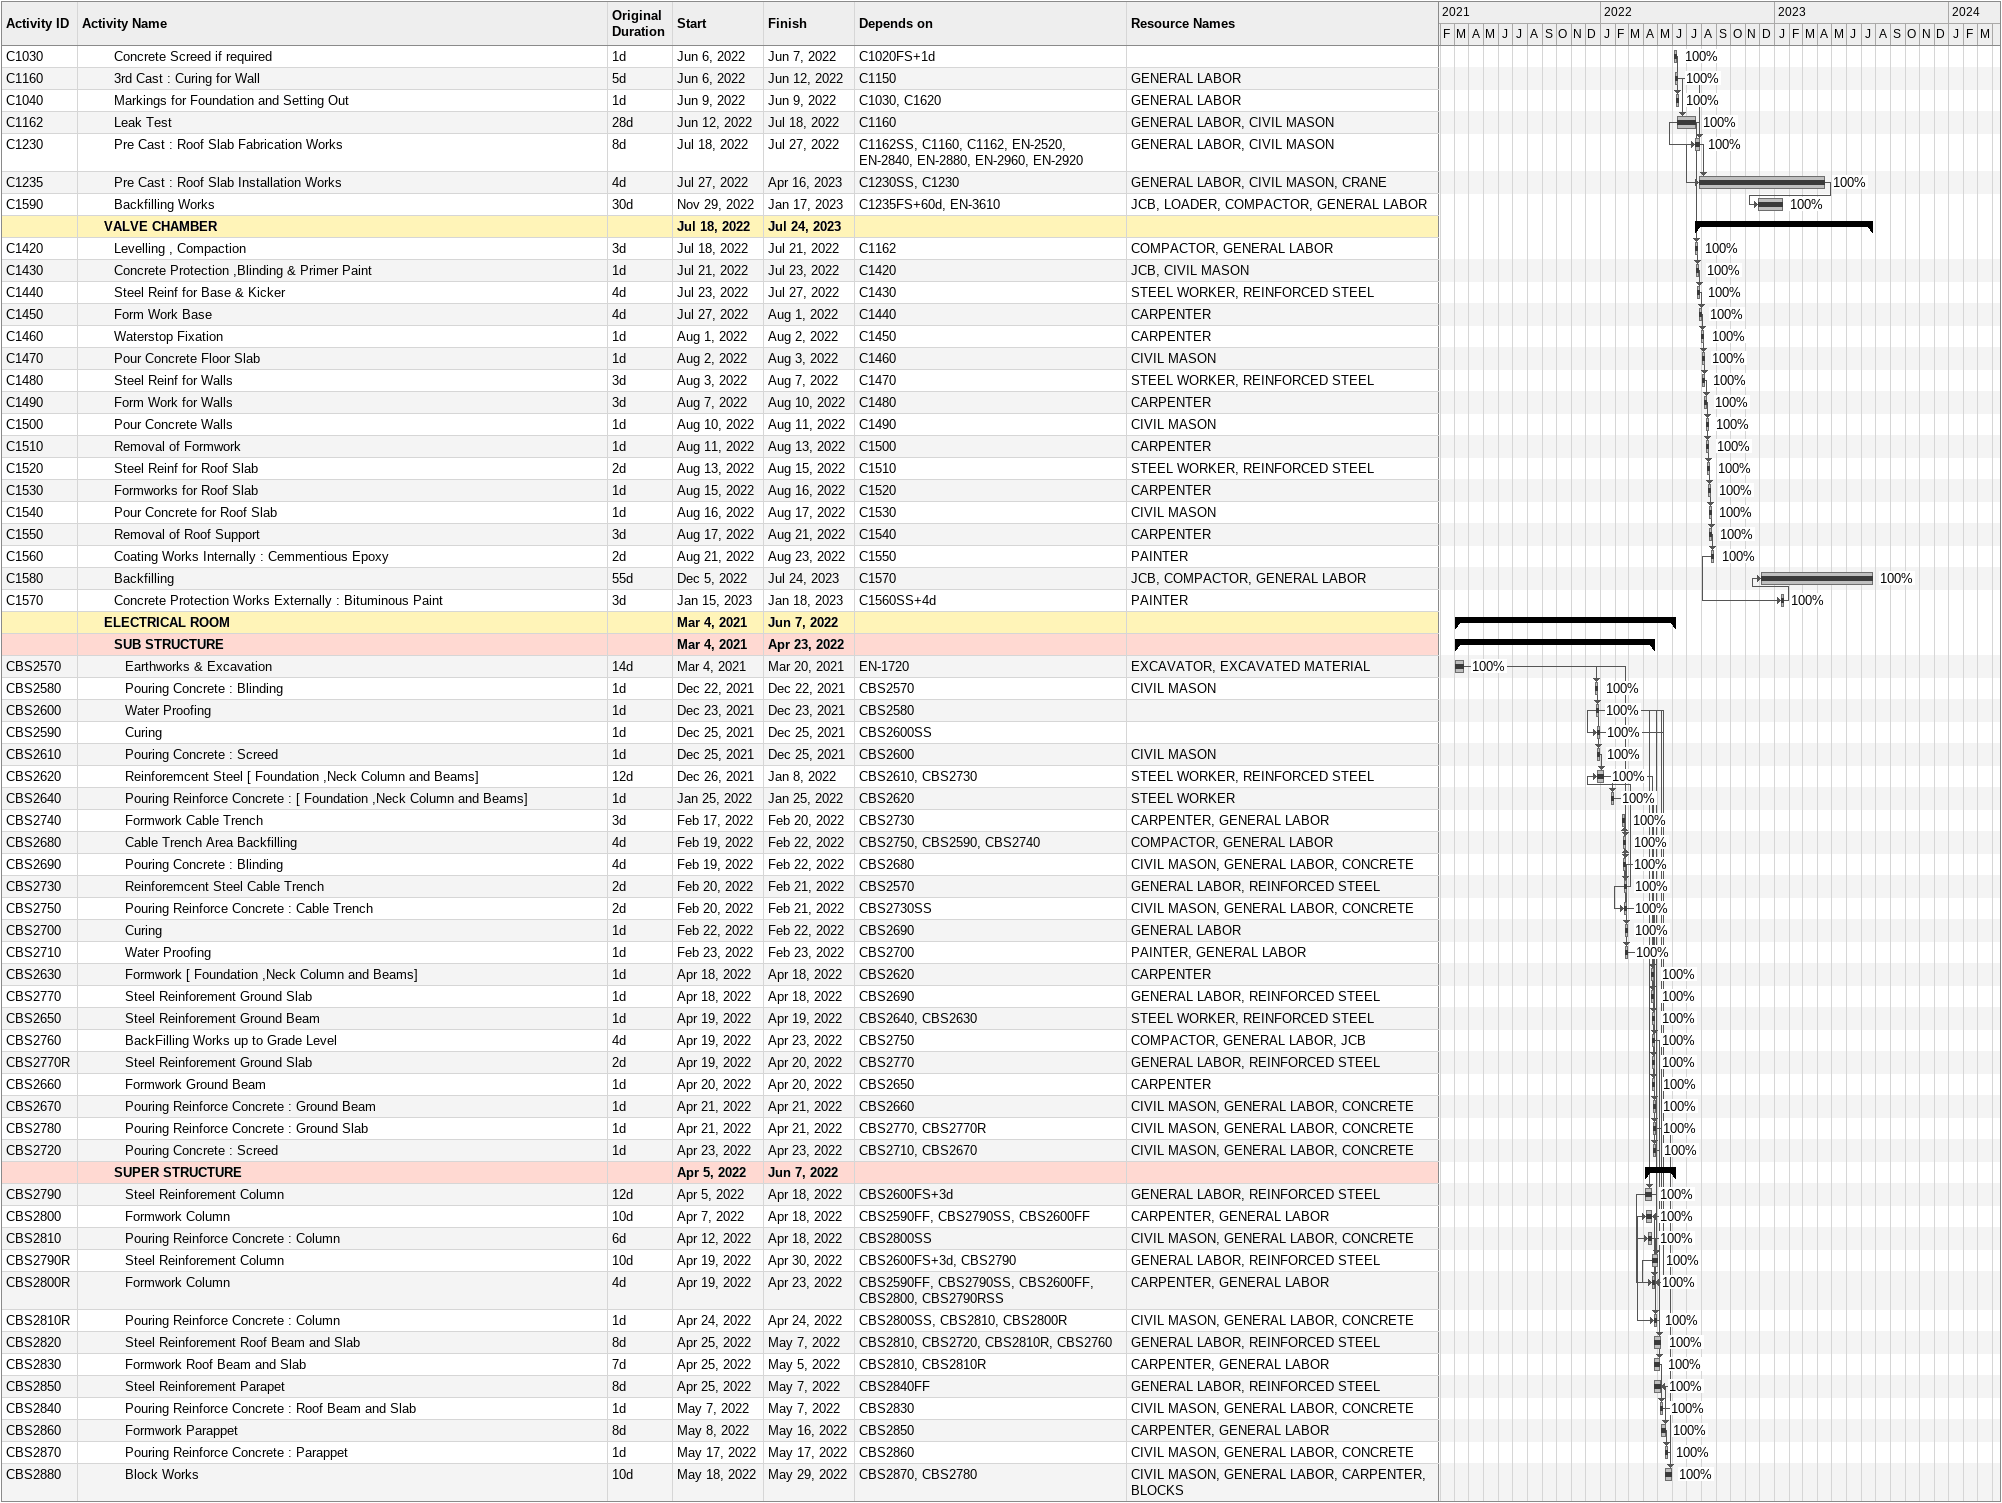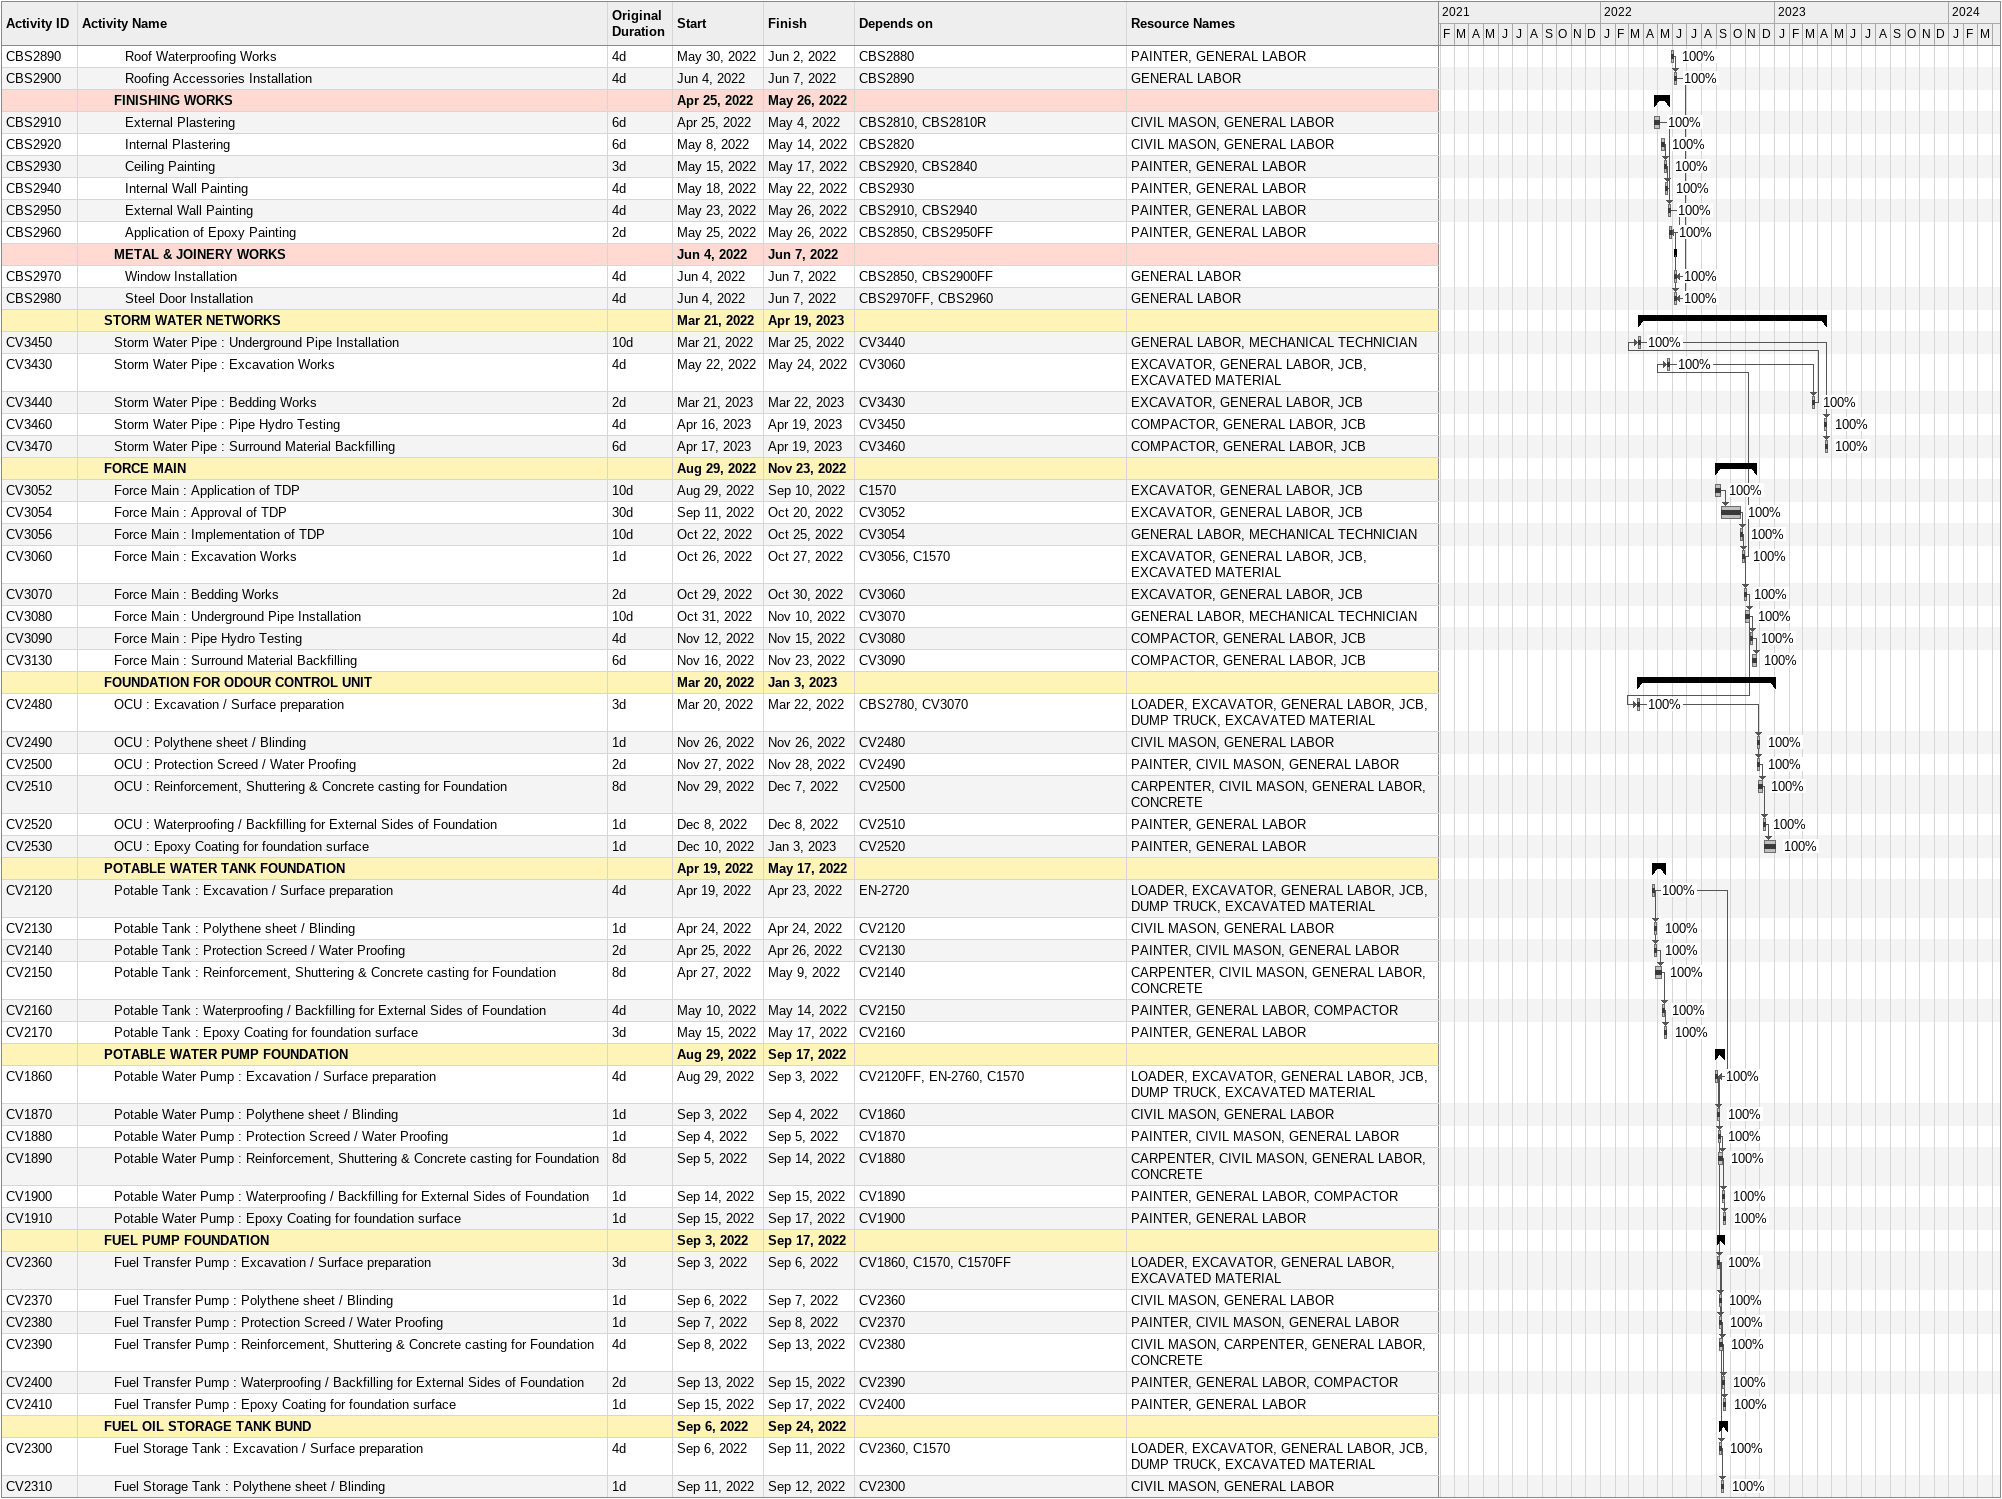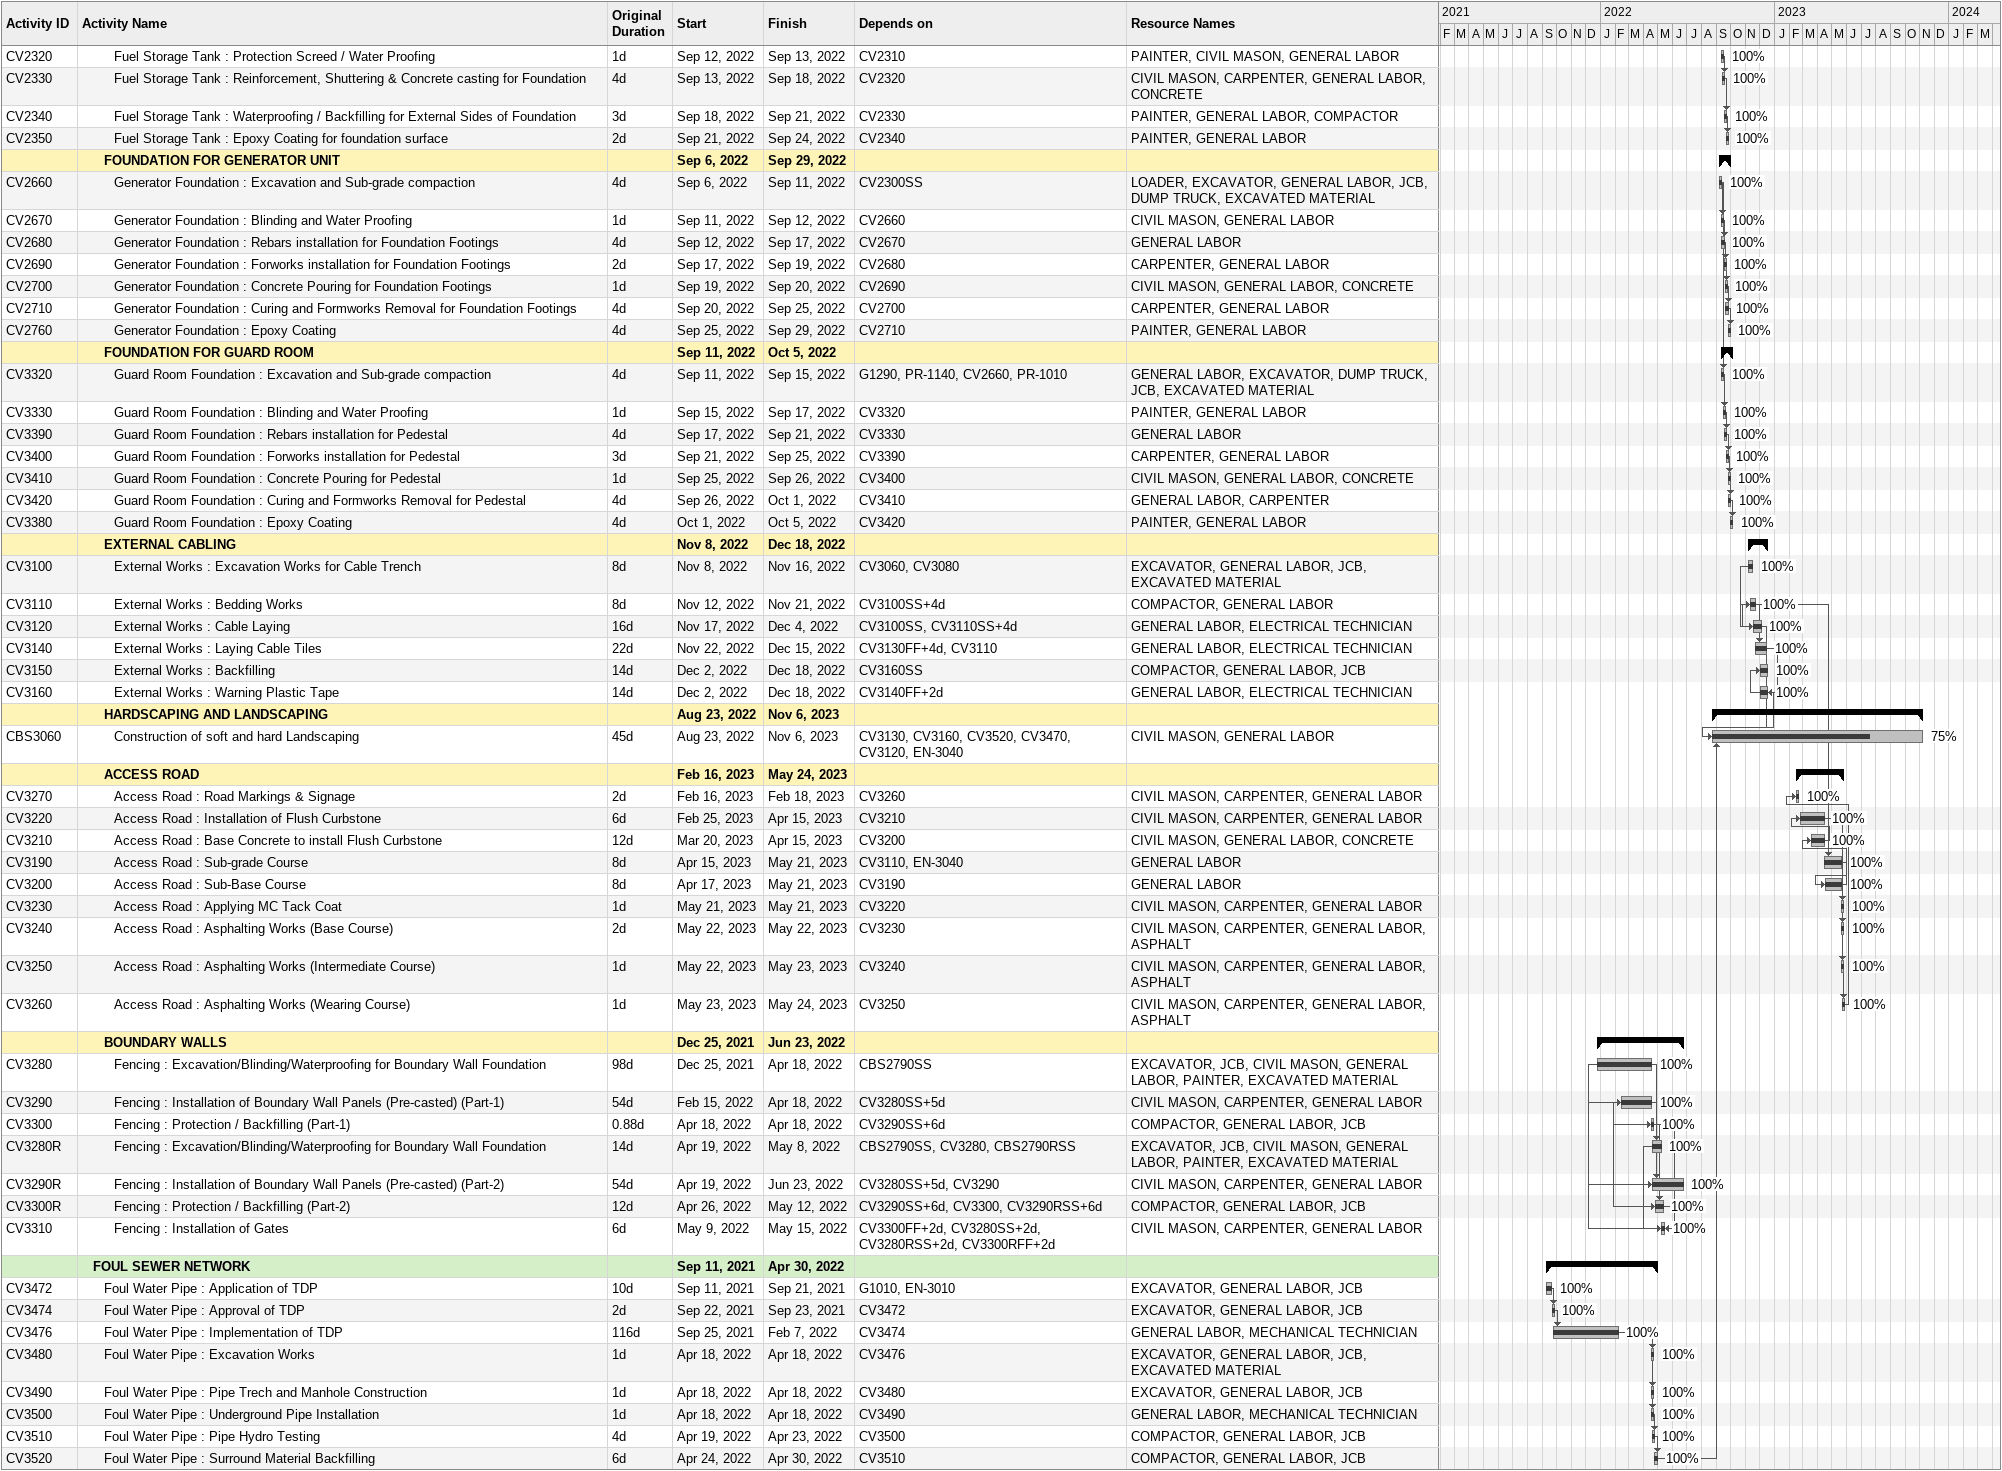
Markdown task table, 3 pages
| ID | Level | Task | Original duration | Start | Finish | Predecessors | Resources | % complete |
|---|---|---|---|---|---|---|---|---|
| C1030 | 4 | Concrete Screed if required | 1d | 2022-06-06 | 2022-06-07 | C1020FS+1d |  | 100 |
| C1160 | 4 | 3rd Cast : Curing for Wall | 5d | 2022-06-06 | 2022-06-12 | C1150 | GENERAL LABOR | 100 |
| C1040 | 4 | Markings for Foundation and Setting Out | 1d | 2022-06-09 | 2022-06-09 | C1030, C1620 | GENERAL LABOR | 100 |
| C1162 | 4 | Leak Test | 28d | 2022-06-12 | 2022-07-18 | C1160 | GENERAL LABOR, CIVIL MASON | 100 |
| C1230 | 4 | Pre Cast : Roof Slab Fabrication Works | 8d | 2022-07-18 | 2022-07-27 | C1162SS, C1160, C1162, EN-2520, EN-2840, EN-2880, EN-2960, EN-2920 | GENERAL LABOR, CIVIL MASON | 100 |
| C1235 | 4 | Pre Cast : Roof Slab Installation Works | 4d | 2022-07-27 | 2023-04-16 | C1230SS, C1230 | GENERAL LABOR, CIVIL MASON, CRANE | 100 |
| C1590 | 4 | Backfilling Works | 30d | 2022-11-29 | 2023-01-17 | C1235FS+60d, EN-3610 | JCB, LOADER, COMPACTOR, GENERAL LABOR | 100 |
|  | 3 | **VALVE CHAMBER** |  | 2022-07-18 | 2023-07-24 |  |  |  |
| C1420 | 4 | Levelling , Compaction | 3d | 2022-07-18 | 2022-07-21 | C1162 | COMPACTOR, GENERAL LABOR | 100 |
| C1430 | 4 | Concrete Protection ,Blinding & Primer Paint | 1d | 2022-07-21 | 2022-07-23 | C1420 | JCB, CIVIL MASON | 100 |
| C1440 | 4 | Steel Reinf for Base & Kicker | 4d | 2022-07-23 | 2022-07-27 | C1430 | STEEL WORKER, REINFORCED STEEL | 100 |
| C1450 | 4 | Form Work Base | 4d | 2022-07-27 | 2022-08-01 | C1440 | CARPENTER | 100 |
| C1460 | 4 | Waterstop Fixation | 1d | 2022-08-01 | 2022-08-02 | C1450 | CARPENTER | 100 |
| C1470 | 4 | Pour Concrete Floor Slab | 1d | 2022-08-02 | 2022-08-03 | C1460 | CIVIL MASON | 100 |
| C1480 | 4 | Steel Reinf for Walls | 3d | 2022-08-03 | 2022-08-07 | C1470 | STEEL WORKER, REINFORCED STEEL | 100 |
| C1490 | 4 | Form Work for Walls | 3d | 2022-08-07 | 2022-08-10 | C1480 | CARPENTER | 100 |
| C1500 | 4 | Pour Concrete Walls | 1d | 2022-08-10 | 2022-08-11 | C1490 | CIVIL MASON | 100 |
| C1510 | 4 | Removal of Formwork | 1d | 2022-08-11 | 2022-08-13 | C1500 | CARPENTER | 100 |
| C1520 | 4 | Steel Reinf for Roof Slab | 2d | 2022-08-13 | 2022-08-15 | C1510 | STEEL WORKER, REINFORCED STEEL | 100 |
| C1530 | 4 | Formworks for Roof Slab | 1d | 2022-08-15 | 2022-08-16 | C1520 | CARPENTER | 100 |
| C1540 | 4 | Pour Concrete for Roof Slab | 1d | 2022-08-16 | 2022-08-17 | C1530 | CIVIL MASON | 100 |
| C1550 | 4 | Removal of Roof Support | 3d | 2022-08-17 | 2022-08-21 | C1540 | CARPENTER | 100 |
| C1560 | 4 | Coating Works Internally : Cemmentious Epoxy | 2d | 2022-08-21 | 2022-08-23 | C1550 | PAINTER | 100 |
| C1580 | 4 | Backfilling | 55d | 2022-12-05 | 2023-07-24 | C1570 | JCB, COMPACTOR, GENERAL LABOR | 100 |
| C1570 | 4 | Concrete Protection Works Externally : Bituminous Paint | 3d | 2023-01-15 | 2023-01-18 | C1560SS+4d | PAINTER | 100 |
|  | 3 | **ELECTRICAL ROOM** |  | 2021-03-04 | 2022-06-07 |  |  |  |
|  | 4 | **SUB STRUCTURE** |  | 2021-03-04 | 2022-04-23 |  |  |  |
| CBS2570 | 5 | Earthworks & Excavation | 14d | 2021-03-04 | 2021-03-20 | EN-1720 | EXCAVATOR, EXCAVATED MATERIAL | 100 |
| CBS2580 | 5 | Pouring Concrete : Blinding | 1d | 2021-12-22 | 2021-12-22 | CBS2570 | CIVIL MASON | 100 |
| CBS2600 | 5 | Water Proofing | 1d | 2021-12-23 | 2021-12-23 | CBS2580 |  | 100 |
| CBS2590 | 5 | Curing | 1d | 2021-12-25 | 2021-12-25 | CBS2600SS |  | 100 |
| CBS2610 | 5 | Pouring Concrete : Screed | 1d | 2021-12-25 | 2021-12-25 | CBS2600 | CIVIL MASON | 100 |
| CBS2620 | 5 | Reinforemcent Steel [ Foundation ,Neck Column and Beams] | 12d | 2021-12-26 | 2022-01-08 | CBS2610, CBS2730 | STEEL WORKER, REINFORCED STEEL | 100 |
| CBS2640 | 5 | Pouring Reinforce Concrete : [ Foundation ,Neck Column and Beams] | 1d | 2022-01-25 | 2022-01-25 | CBS2620 | STEEL WORKER | 100 |
| CBS2740 | 5 | Formwork Cable Trench | 3d | 2022-02-17 | 2022-02-20 | CBS2730 | CARPENTER, GENERAL LABOR | 100 |
| CBS2680 | 5 | Cable Trench Area Backfilling | 4d | 2022-02-19 | 2022-02-22 | CBS2750, CBS2590, CBS2740 | COMPACTOR, GENERAL LABOR | 100 |
| CBS2690 | 5 | Pouring Concrete : Blinding | 4d | 2022-02-19 | 2022-02-22 | CBS2680 | CIVIL MASON, GENERAL LABOR, CONCRETE | 100 |
| CBS2730 | 5 | Reinforemcent Steel Cable Trench | 2d | 2022-02-20 | 2022-02-21 | CBS2570 | GENERAL LABOR, REINFORCED STEEL | 100 |
| CBS2750 | 5 | Pouring Reinforce Concrete : Cable Trench | 2d | 2022-02-20 | 2022-02-21 | CBS2730SS | CIVIL MASON, GENERAL LABOR, CONCRETE | 100 |
| CBS2700 | 5 | Curing | 1d | 2022-02-22 | 2022-02-22 | CBS2690 | GENERAL LABOR | 100 |
| CBS2710 | 5 | Water Proofing | 1d | 2022-02-23 | 2022-02-23 | CBS2700 | PAINTER, GENERAL LABOR | 100 |
| CBS2630 | 5 | Formwork [ Foundation ,Neck Column and Beams] | 1d | 2022-04-18 | 2022-04-18 | CBS2620 | CARPENTER | 100 |
| CBS2770 | 5 | Steel Reinforement Ground Slab | 1d | 2022-04-18 | 2022-04-18 | CBS2690 | GENERAL LABOR, REINFORCED STEEL | 100 |
| CBS2650 | 5 | Steel Reinforement Ground Beam | 1d | 2022-04-19 | 2022-04-19 | CBS2640, CBS2630 | STEEL WORKER, REINFORCED STEEL | 100 |
| CBS2760 | 5 | BackFilling Works up to Grade Level | 4d | 2022-04-19 | 2022-04-23 | CBS2750 | COMPACTOR, GENERAL LABOR, JCB | 100 |
| CBS2770R | 5 | Steel Reinforement Ground Slab | 2d | 2022-04-19 | 2022-04-20 | CBS2770 | GENERAL LABOR, REINFORCED STEEL | 100 |
| CBS2660 | 5 | Formwork Ground Beam | 1d | 2022-04-20 | 2022-04-20 | CBS2650 | CARPENTER | 100 |
| CBS2670 | 5 | Pouring Reinforce Concrete : Ground Beam | 1d | 2022-04-21 | 2022-04-21 | CBS2660 | CIVIL MASON, GENERAL LABOR, CONCRETE | 100 |
| CBS2780 | 5 | Pouring Reinforce Concrete : Ground Slab | 1d | 2022-04-21 | 2022-04-21 | CBS2770, CBS2770R | CIVIL MASON, GENERAL LABOR, CONCRETE | 100 |
| CBS2720 | 5 | Pouring Concrete : Screed | 1d | 2022-04-23 | 2022-04-23 | CBS2710, CBS2670 | CIVIL MASON, GENERAL LABOR, CONCRETE | 100 |
|  | 4 | **SUPER STRUCTURE** |  | 2022-04-05 | 2022-06-07 |  |  |  |
| CBS2790 | 5 | Steel Reinforement Column | 12d | 2022-04-05 | 2022-04-18 | CBS2600FS+3d | GENERAL LABOR, REINFORCED STEEL | 100 |
| CBS2800 | 5 | Formwork Column | 10d | 2022-04-07 | 2022-04-18 | CBS2590FF, CBS2790SS, CBS2600FF | CARPENTER, GENERAL LABOR | 100 |
| CBS2810 | 5 | Pouring Reinforce Concrete : Column | 6d | 2022-04-12 | 2022-04-18 | CBS2800SS | CIVIL MASON, GENERAL LABOR, CONCRETE | 100 |
| CBS2790R | 5 | Steel Reinforement Column | 10d | 2022-04-19 | 2022-04-30 | CBS2600FS+3d, CBS2790 | GENERAL LABOR, REINFORCED STEEL | 100 |
| CBS2800R | 5 | Formwork Column | 4d | 2022-04-19 | 2022-04-23 | CBS2590FF, CBS2790SS, CBS2600FF, CBS2800, CBS2790RSS | CARPENTER, GENERAL LABOR | 100 |
| CBS2810R | 5 | Pouring Reinforce Concrete : Column | 1d | 2022-04-24 | 2022-04-24 | CBS2800SS, CBS2810, CBS2800R | CIVIL MASON, GENERAL LABOR, CONCRETE | 100 |
| CBS2820 | 5 | Steel Reinforement Roof Beam and Slab | 8d | 2022-04-25 | 2022-05-07 | CBS2810, CBS2720, CBS2810R, CBS2760 | GENERAL LABOR, REINFORCED STEEL | 100 |
| CBS2830 | 5 | Formwork Roof Beam and Slab | 7d | 2022-04-25 | 2022-05-05 | CBS2810, CBS2810R | CARPENTER, GENERAL LABOR | 100 |
| CBS2850 | 5 | Steel Reinforement Parapet | 8d | 2022-04-25 | 2022-05-07 | CBS2840FF | GENERAL LABOR, REINFORCED STEEL | 100 |
| CBS2840 | 5 | Pouring Reinforce Concrete : Roof Beam and Slab | 1d | 2022-05-07 | 2022-05-07 | CBS2830 | CIVIL MASON, GENERAL LABOR, CONCRETE | 100 |
| CBS2860 | 5 | Formwork Parappet | 8d | 2022-05-08 | 2022-05-16 | CBS2850 | CARPENTER, GENERAL LABOR | 100 |
| CBS2870 | 5 | Pouring Reinforce Concrete : Parappet | 1d | 2022-05-17 | 2022-05-17 | CBS2860 | CIVIL MASON, GENERAL LABOR, CONCRETE | 100 |
| CBS2880 | 5 | Block Works | 10d | 2022-05-18 | 2022-05-29 | CBS2870, CBS2780 | CIVIL MASON, GENERAL LABOR, CARPENTER, BLOCKS | 100 |
| CBS2890 | 5 | Roof Waterproofing Works | 4d | 2022-05-30 | 2022-06-02 | CBS2880 | PAINTER, GENERAL LABOR | 100 |
| CBS2900 | 5 | Roofing Accessories Installation | 4d | 2022-06-04 | 2022-06-07 | CBS2890 | GENERAL LABOR | 100 |
|  | 4 | **FINISHING WORKS** |  | 2022-04-25 | 2022-05-26 |  |  |  |
| CBS2910 | 5 | External Plastering | 6d | 2022-04-25 | 2022-05-04 | CBS2810, CBS2810R | CIVIL MASON, GENERAL LABOR | 100 |
| CBS2920 | 5 | Internal Plastering | 6d | 2022-05-08 | 2022-05-14 | CBS2820 | CIVIL MASON, GENERAL LABOR | 100 |
| CBS2930 | 5 | Ceiling Painting | 3d | 2022-05-15 | 2022-05-17 | CBS2920, CBS2840 | PAINTER, GENERAL LABOR | 100 |
| CBS2940 | 5 | Internal Wall Painting | 4d | 2022-05-18 | 2022-05-22 | CBS2930 | PAINTER, GENERAL LABOR | 100 |
| CBS2950 | 5 | External Wall Painting | 4d | 2022-05-23 | 2022-05-26 | CBS2910, CBS2940 | PAINTER, GENERAL LABOR | 100 |
| CBS2960 | 5 | Application of Epoxy Painting | 2d | 2022-05-25 | 2022-05-26 | CBS2850, CBS2950FF | PAINTER, GENERAL LABOR | 100 |
|  | 4 | **METAL & JOINERY WORKS** |  | 2022-06-04 | 2022-06-07 |  |  |  |
| CBS2970 | 5 | Window Installation | 4d | 2022-06-04 | 2022-06-07 | CBS2850, CBS2900FF | GENERAL LABOR | 100 |
| CBS2980 | 5 | Steel Door Installation | 4d | 2022-06-04 | 2022-06-07 | CBS2970FF, CBS2960 | GENERAL LABOR | 100 |
|  | 3 | **STORM WATER NETWORKS** |  | 2022-03-21 | 2023-04-19 |  |  |  |
| CV3450 | 4 | Storm Water Pipe : Underground Pipe Installation | 10d | 2022-03-21 | 2022-03-25 | CV3440 | GENERAL LABOR, MECHANICAL TECHNICIAN | 100 |
| CV3430 | 4 | Storm Water Pipe : Excavation Works | 4d | 2022-05-22 | 2022-05-24 | CV3060 | EXCAVATOR, GENERAL LABOR, JCB, EXCAVATED MATERIAL | 100 |
| CV3440 | 4 | Storm Water Pipe : Bedding Works | 2d | 2023-03-21 | 2023-03-22 | CV3430 | EXCAVATOR, GENERAL LABOR, JCB | 100 |
| CV3460 | 4 | Storm Water Pipe : Pipe Hydro Testing | 4d | 2023-04-16 | 2023-04-19 | CV3450 | COMPACTOR, GENERAL LABOR, JCB | 100 |
| CV3470 | 4 | Storm Water Pipe : Surround Material Backfilling | 6d | 2023-04-17 | 2023-04-19 | CV3460 | COMPACTOR, GENERAL LABOR, JCB | 100 |
|  | 3 | **FORCE MAIN** |  | 2022-08-29 | 2022-11-23 |  |  |  |
| CV3052 | 4 | Force Main : Application of TDP | 10d | 2022-08-29 | 2022-09-10 | C1570 | EXCAVATOR, GENERAL LABOR, JCB | 100 |
| CV3054 | 4 | Force Main : Approval of TDP | 30d | 2022-09-11 | 2022-10-20 | CV3052 | EXCAVATOR, GENERAL LABOR, JCB | 100 |
| CV3056 | 4 | Force Main : Implementation of TDP | 10d | 2022-10-22 | 2022-10-25 | CV3054 | GENERAL LABOR, MECHANICAL TECHNICIAN | 100 |
| CV3060 | 4 | Force Main : Excavation Works | 1d | 2022-10-26 | 2022-10-27 | CV3056, C1570 | EXCAVATOR, GENERAL LABOR, JCB, EXCAVATED MATERIAL | 100 |
| CV3070 | 4 | Force Main : Bedding Works | 2d | 2022-10-29 | 2022-10-30 | CV3060 | EXCAVATOR, GENERAL LABOR, JCB | 100 |
| CV3080 | 4 | Force Main : Underground Pipe Installation | 10d | 2022-10-31 | 2022-11-10 | CV3070 | GENERAL LABOR, MECHANICAL TECHNICIAN | 100 |
| CV3090 | 4 | Force Main : Pipe Hydro Testing | 4d | 2022-11-12 | 2022-11-15 | CV3080 | COMPACTOR, GENERAL LABOR, JCB | 100 |
| CV3130 | 4 | Force Main : Surround Material Backfilling | 6d | 2022-11-16 | 2022-11-23 | CV3090 | COMPACTOR, GENERAL LABOR, JCB | 100 |
|  | 3 | **FOUNDATION FOR ODOUR CONTROL UNIT** |  | 2022-03-20 | 2023-01-03 |  |  |  |
| CV2480 | 4 | OCU : Excavation / Surface preparation | 3d | 2022-03-20 | 2022-03-22 | CBS2780, CV3070 | LOADER, EXCAVATOR, GENERAL LABOR, JCB, DUMP TRUCK, EXCAVATED MATERIAL | 100 |
| CV2490 | 4 | OCU : Polythene sheet / Blinding | 1d | 2022-11-26 | 2022-11-26 | CV2480 | CIVIL MASON, GENERAL LABOR | 100 |
| CV2500 | 4 | OCU : Protection Screed / Water Proofing | 2d | 2022-11-27 | 2022-11-28 | CV2490 | PAINTER, CIVIL MASON, GENERAL LABOR | 100 |
| CV2510 | 4 | OCU : Reinforcement, Shuttering & Concrete casting for Foundation | 8d | 2022-11-29 | 2022-12-07 | CV2500 | CARPENTER, CIVIL MASON, GENERAL LABOR, CONCRETE | 100 |
| CV2520 | 4 | OCU : Waterproofing / Backfilling for External Sides of Foundation | 1d | 2022-12-08 | 2022-12-08 | CV2510 | PAINTER, GENERAL LABOR | 100 |
| CV2530 | 4 | OCU : Epoxy Coating for foundation surface | 1d | 2022-12-10 | 2023-01-03 | CV2520 | PAINTER, GENERAL LABOR | 100 |
|  | 3 | **POTABLE WATER TANK FOUNDATION** |  | 2022-04-19 | 2022-05-17 |  |  |  |
| CV2120 | 4 | Potable Tank : Excavation / Surface preparation | 4d | 2022-04-19 | 2022-04-23 | EN-2720 | LOADER, EXCAVATOR, GENERAL LABOR, JCB, DUMP TRUCK, EXCAVATED MATERIAL | 100 |
| CV2130 | 4 | Potable Tank : Polythene sheet / Blinding | 1d | 2022-04-24 | 2022-04-24 | CV2120 | CIVIL MASON, GENERAL LABOR | 100 |
| CV2140 | 4 | Potable Tank : Protection Screed / Water Proofing | 2d | 2022-04-25 | 2022-04-26 | CV2130 | PAINTER, CIVIL MASON, GENERAL LABOR | 100 |
| CV2150 | 4 | Potable Tank : Reinforcement, Shuttering & Concrete casting for Foundation | 8d | 2022-04-27 | 2022-05-09 | CV2140 | CARPENTER, CIVIL MASON, GENERAL LABOR, CONCRETE | 100 |
| CV2160 | 4 | Potable Tank : Waterproofing / Backfilling for External Sides of Foundation | 4d | 2022-05-10 | 2022-05-14 | CV2150 | PAINTER, GENERAL LABOR, COMPACTOR | 100 |
| CV2170 | 4 | Potable Tank : Epoxy Coating for foundation surface | 3d | 2022-05-15 | 2022-05-17 | CV2160 | PAINTER, GENERAL LABOR | 100 |
|  | 3 | **POTABLE WATER PUMP FOUNDATION** |  | 2022-08-29 | 2022-09-17 |  |  |  |
| CV1860 | 4 | Potable Water Pump : Excavation / Surface preparation | 4d | 2022-08-29 | 2022-09-03 | CV2120FF, EN-2760, C1570 | LOADER, EXCAVATOR, GENERAL LABOR, JCB, DUMP TRUCK, EXCAVATED MATERIAL | 100 |
| CV1870 | 4 | Potable Water Pump : Polythene sheet / Blinding | 1d | 2022-09-03 | 2022-09-04 | CV1860 | CIVIL MASON, GENERAL LABOR | 100 |
| CV1880 | 4 | Potable Water Pump : Protection Screed / Water Proofing | 1d | 2022-09-04 | 2022-09-05 | CV1870 | PAINTER, CIVIL MASON, GENERAL LABOR | 100 |
| CV1890 | 4 | Potable Water Pump : Reinforcement, Shuttering & Concrete casting for Foundation | 8d | 2022-09-05 | 2022-09-14 | CV1880 | CARPENTER, CIVIL MASON, GENERAL LABOR, CONCRETE | 100 |
| CV1900 | 4 | Potable Water Pump : Waterproofing / Backfilling for External Sides of Foundation | 1d | 2022-09-14 | 2022-09-15 | CV1890 | PAINTER, GENERAL LABOR, COMPACTOR | 100 |
| CV1910 | 4 | Potable Water Pump : Epoxy Coating for foundation surface | 1d | 2022-09-15 | 2022-09-17 | CV1900 | PAINTER, GENERAL LABOR | 100 |
|  | 3 | **FUEL PUMP FOUNDATION** |  | 2022-09-03 | 2022-09-17 |  |  |  |
| CV2360 | 4 | Fuel Transfer Pump : Excavation / Surface preparation | 3d | 2022-09-03 | 2022-09-06 | CV1860, C1570, C1570FF | LOADER, EXCAVATOR, GENERAL LABOR, EXCAVATED MATERIAL | 100 |
| CV2370 | 4 | Fuel Transfer Pump : Polythene sheet / Blinding | 1d | 2022-09-06 | 2022-09-07 | CV2360 | CIVIL MASON, GENERAL LABOR | 100 |
| CV2380 | 4 | Fuel Transfer Pump : Protection Screed / Water Proofing | 1d | 2022-09-07 | 2022-09-08 | CV2370 | PAINTER, CIVIL MASON, GENERAL LABOR | 100 |
| CV2390 | 4 | Fuel Transfer Pump : Reinforcement, Shuttering & Concrete casting for Foundation | 4d | 2022-09-08 | 2022-09-13 | CV2380 | CIVIL MASON, CARPENTER, GENERAL LABOR, CONCRETE | 100 |
| CV2400 | 4 | Fuel Transfer Pump : Waterproofing / Backfilling for External Sides of Foundation | 2d | 2022-09-13 | 2022-09-15 | CV2390 | PAINTER, GENERAL LABOR, COMPACTOR | 100 |
| CV2410 | 4 | Fuel Transfer Pump : Epoxy Coating for foundation surface | 1d | 2022-09-15 | 2022-09-17 | CV2400 | PAINTER, GENERAL LABOR | 100 |
|  | 3 | **FUEL OIL STORAGE TANK BUND** |  | 2022-09-06 | 2022-09-24 |  |  |  |
| CV2300 | 4 | Fuel Storage Tank : Excavation / Surface preparation | 4d | 2022-09-06 | 2022-09-11 | CV2360, C1570 | LOADER, EXCAVATOR, GENERAL LABOR, JCB, DUMP TRUCK, EXCAVATED MATERIAL | 100 |
| CV2310 | 4 | Fuel Storage Tank : Polythene sheet / Blinding | 1d | 2022-09-11 | 2022-09-12 | CV2300 | CIVIL MASON, GENERAL LABOR | 100 |
| CV2320 | 4 | Fuel Storage Tank : Protection Screed / Water Proofing | 1d | 2022-09-12 | 2022-09-13 | CV2310 | PAINTER, CIVIL MASON, GENERAL LABOR | 100 |
| CV2330 | 4 | Fuel Storage Tank : Reinforcement, Shuttering & Concrete casting for Foundation | 4d | 2022-09-13 | 2022-09-18 | CV2320 | CIVIL MASON, CARPENTER, GENERAL LABOR, CONCRETE | 100 |
| CV2340 | 4 | Fuel Storage Tank : Waterproofing / Backfilling for External Sides of Foundation | 3d | 2022-09-18 | 2022-09-21 | CV2330 | PAINTER, GENERAL LABOR, COMPACTOR | 100 |
| CV2350 | 4 | Fuel Storage Tank : Epoxy Coating for foundation surface | 2d | 2022-09-21 | 2022-09-24 | CV2340 | PAINTER, GENERAL LABOR | 100 |
|  | 3 | **FOUNDATION FOR GENERATOR UNIT** |  | 2022-09-06 | 2022-09-29 |  |  |  |
| CV2660 | 4 | Generator Foundation : Excavation and Sub-grade compaction | 4d | 2022-09-06 | 2022-09-11 | CV2300SS | LOADER, EXCAVATOR, GENERAL LABOR, JCB, DUMP TRUCK, EXCAVATED MATERIAL | 100 |
| CV2670 | 4 | Generator Foundation : Blinding and Water Proofing | 1d | 2022-09-11 | 2022-09-12 | CV2660 | CIVIL MASON, GENERAL LABOR | 100 |
| CV2680 | 4 | Generator Foundation : Rebars installation for Foundation Footings | 4d | 2022-09-12 | 2022-09-17 | CV2670 | GENERAL LABOR | 100 |
| CV2690 | 4 | Generator Foundation : Forworks installation for Foundation Footings | 2d | 2022-09-17 | 2022-09-19 | CV2680 | CARPENTER, GENERAL LABOR | 100 |
| CV2700 | 4 | Generator Foundation : Concrete Pouring for Foundation Footings | 1d | 2022-09-19 | 2022-09-20 | CV2690 | CIVIL MASON, GENERAL LABOR, CONCRETE | 100 |
| CV2710 | 4 | Generator Foundation : Curing and Formworks Removal for Foundation Footings | 4d | 2022-09-20 | 2022-09-25 | CV2700 | CARPENTER, GENERAL LABOR | 100 |
| CV2760 | 4 | Generator Foundation : Epoxy Coating | 4d | 2022-09-25 | 2022-09-29 | CV2710 | PAINTER, GENERAL LABOR | 100 |
|  | 3 | **FOUNDATION FOR GUARD ROOM** |  | 2022-09-11 | 2022-10-05 |  |  |  |
| CV3320 | 4 | Guard Room Foundation : Excavation and Sub-grade compaction | 4d | 2022-09-11 | 2022-09-15 | G1290, PR-1140, CV2660, PR-1010 | GENERAL LABOR, EXCAVATOR, DUMP TRUCK, JCB, EXCAVATED MATERIAL | 100 |
| CV3330 | 4 | Guard Room Foundation : Blinding and Water Proofing | 1d | 2022-09-15 | 2022-09-17 | CV3320 | PAINTER, GENERAL LABOR | 100 |
| CV3390 | 4 | Guard Room Foundation : Rebars installation for Pedestal | 4d | 2022-09-17 | 2022-09-21 | CV3330 | GENERAL LABOR | 100 |
| CV3400 | 4 | Guard Room Foundation : Forworks installation for Pedestal | 3d | 2022-09-21 | 2022-09-25 | CV3390 | CARPENTER, GENERAL LABOR | 100 |
| CV3410 | 4 | Guard Room Foundation : Concrete Pouring for Pedestal | 1d | 2022-09-25 | 2022-09-26 | CV3400 | CIVIL MASON, GENERAL LABOR, CONCRETE | 100 |
| CV3420 | 4 | Guard Room Foundation : Curing and Formworks Removal for Pedestal | 4d | 2022-09-26 | 2022-10-01 | CV3410 | GENERAL LABOR, CARPENTER | 100 |
| CV3380 | 4 | Guard Room Foundation : Epoxy Coating | 4d | 2022-10-01 | 2022-10-05 | CV3420 | PAINTER, GENERAL LABOR | 100 |
|  | 3 | **EXTERNAL CABLING** |  | 2022-11-08 | 2022-12-18 |  |  |  |
| CV3100 | 4 | External Works : Excavation Works for Cable Trench | 8d | 2022-11-08 | 2022-11-16 | CV3060, CV3080 | EXCAVATOR, GENERAL LABOR, JCB, EXCAVATED MATERIAL | 100 |
| CV3110 | 4 | External Works : Bedding Works | 8d | 2022-11-12 | 2022-11-21 | CV3100SS+4d | COMPACTOR, GENERAL LABOR | 100 |
| CV3120 | 4 | External Works : Cable Laying | 16d | 2022-11-17 | 2022-12-04 | CV3100SS, CV3110SS+4d | GENERAL LABOR, ELECTRICAL TECHNICIAN | 100 |
| CV3140 | 4 | External Works : Laying Cable Tiles | 22d | 2022-11-22 | 2022-12-15 | CV3130FF+4d, CV3110 | GENERAL LABOR, ELECTRICAL TECHNICIAN | 100 |
| CV3150 | 4 | External Works : Backfilling | 14d | 2022-12-02 | 2022-12-18 | CV3160SS | COMPACTOR, GENERAL LABOR, JCB | 100 |
| CV3160 | 4 | External Works : Warning Plastic Tape | 14d | 2022-12-02 | 2022-12-18 | CV3140FF+2d | GENERAL LABOR, ELECTRICAL TECHNICIAN | 100 |
|  | 3 | **HARDSCAPING AND LANDSCAPING** |  | 2022-08-23 | 2023-11-06 |  |  |  |
| CBS3060 | 4 | Construction of soft and hard Landscaping | 45d | 2022-08-23 | 2023-11-06 | CV3130, CV3160, CV3520, CV3470, CV3120, EN-3040 | CIVIL MASON, GENERAL LABOR | 75 |
|  | 3 | **ACCESS ROAD** |  | 2023-02-16 | 2023-05-24 |  |  |  |
| CV3270 | 4 | Access Road : Road Markings & Signage | 2d | 2023-02-16 | 2023-02-18 | CV3260 | CIVIL MASON, CARPENTER, GENERAL LABOR | 100 |
| CV3220 | 4 | Access Road : Installation of Flush Curbstone | 6d | 2023-02-25 | 2023-04-15 | CV3210 | CIVIL MASON, CARPENTER, GENERAL LABOR | 100 |
| CV3210 | 4 | Access Road : Base Concrete to install Flush Curbstone | 12d | 2023-03-20 | 2023-04-15 | CV3200 | CIVIL MASON, GENERAL LABOR, CONCRETE | 100 |
| CV3190 | 4 | Access Road : Sub-grade Course | 8d | 2023-04-15 | 2023-05-21 | CV3110, EN-3040 | GENERAL LABOR | 100 |
| CV3200 | 4 | Access Road : Sub-Base Course | 8d | 2023-04-17 | 2023-05-21 | CV3190 | GENERAL LABOR | 100 |
| CV3230 | 4 | Access Road : Applying MC Tack Coat | 1d | 2023-05-21 | 2023-05-21 | CV3220 | CIVIL MASON, CARPENTER, GENERAL LABOR | 100 |
| CV3240 | 4 | Access Road : Asphalting Works (Base Course) | 2d | 2023-05-22 | 2023-05-22 | CV3230 | CIVIL MASON, CARPENTER, GENERAL LABOR, ASPHALT | 100 |
| CV3250 | 4 | Access Road : Asphalting Works (Intermediate Course) | 1d | 2023-05-22 | 2023-05-23 | CV3240 | CIVIL MASON, CARPENTER, GENERAL LABOR, ASPHALT | 100 |
| CV3260 | 4 | Access Road : Asphalting Works (Wearing Course) | 1d | 2023-05-23 | 2023-05-24 | CV3250 | CIVIL MASON, CARPENTER, GENERAL LABOR, ASPHALT | 100 |
|  | 3 | **BOUNDARY WALLS** |  | 2021-12-25 | 2022-06-23 |  |  |  |
| CV3280 | 4 | Fencing : Excavation/Blinding/Waterproofing for Boundary Wall Foundation | 98d | 2021-12-25 | 2022-04-18 | CBS2790SS | EXCAVATOR, JCB, CIVIL MASON, GENERAL LABOR, PAINTER, EXCAVATED MATERIAL | 100 |
| CV3290 | 4 | Fencing : Installation of Boundary Wall Panels (Pre-casted) (Part-1) | 54d | 2022-02-15 | 2022-04-18 | CV3280SS+5d | CIVIL MASON, CARPENTER, GENERAL LABOR | 100 |
| CV3300 | 4 | Fencing : Protection / Backfilling (Part-1) | 0.88d | 2022-04-18 | 2022-04-18 | CV3290SS+6d | COMPACTOR, GENERAL LABOR, JCB | 100 |
| CV3280R | 4 | Fencing : Excavation/Blinding/Waterproofing for Boundary Wall Foundation | 14d | 2022-04-19 | 2022-05-08 | CBS2790SS, CV3280, CBS2790RSS | EXCAVATOR, JCB, CIVIL MASON, GENERAL LABOR, PAINTER, EXCAVATED MATERIAL | 100 |
| CV3290R | 4 | Fencing : Installation of Boundary Wall Panels (Pre-casted) (Part-2) | 54d | 2022-04-19 | 2022-06-23 | CV3280SS+5d, CV3290 | CIVIL MASON, CARPENTER, GENERAL LABOR | 100 |
| CV3300R | 4 | Fencing : Protection / Backfilling (Part-2) | 12d | 2022-04-26 | 2022-05-12 | CV3290SS+6d, CV3300, CV3290RSS+6d | COMPACTOR, GENERAL LABOR, JCB | 100 |
| CV3310 | 4 | Fencing : Installation of Gates | 6d | 2022-05-09 | 2022-05-15 | CV3300FF+2d, CV3280SS+2d, CV3280RSS+2d, CV3300RFF+2d | CIVIL MASON, CARPENTER, GENERAL LABOR | 100 |
|  | 2 | **FOUL SEWER NETWORK** |  | 2021-09-11 | 2022-04-30 |  |  |  |
| CV3472 | 3 | Foul Water Pipe : Application of TDP | 10d | 2021-09-11 | 2021-09-21 | G1010, EN-3010 | EXCAVATOR, GENERAL LABOR, JCB | 100 |
| CV3474 | 3 | Foul Water Pipe : Approval of TDP | 2d | 2021-09-22 | 2021-09-23 | CV3472 | EXCAVATOR, GENERAL LABOR, JCB | 100 |
| CV3476 | 3 | Foul Water Pipe : Implementation of TDP | 116d | 2021-09-25 | 2022-02-07 | CV3474 | GENERAL LABOR, MECHANICAL TECHNICIAN | 100 |
| CV3480 | 3 | Foul Water Pipe : Excavation Works | 1d | 2022-04-18 | 2022-04-18 | CV3476 | EXCAVATOR, GENERAL LABOR, JCB, EXCAVATED MATERIAL | 100 |
| CV3490 | 3 | Foul Water Pipe : Pipe Trech and Manhole Construction | 1d | 2022-04-18 | 2022-04-18 | CV3480 | EXCAVATOR, GENERAL LABOR, JCB | 100 |
| CV3500 | 3 | Foul Water Pipe : Underground Pipe Installation | 1d | 2022-04-18 | 2022-04-18 | CV3490 | GENERAL LABOR, MECHANICAL TECHNICIAN | 100 |
| CV3510 | 3 | Foul Water Pipe : Pipe Hydro Testing | 4d | 2022-04-19 | 2022-04-23 | CV3500 | COMPACTOR, GENERAL LABOR, JCB | 100 |
| CV3520 | 3 | Foul Water Pipe : Surround Material Backfilling | 6d | 2022-04-24 | 2022-04-30 | CV3510 | COMPACTOR, GENERAL LABOR, JCB | 100 |
